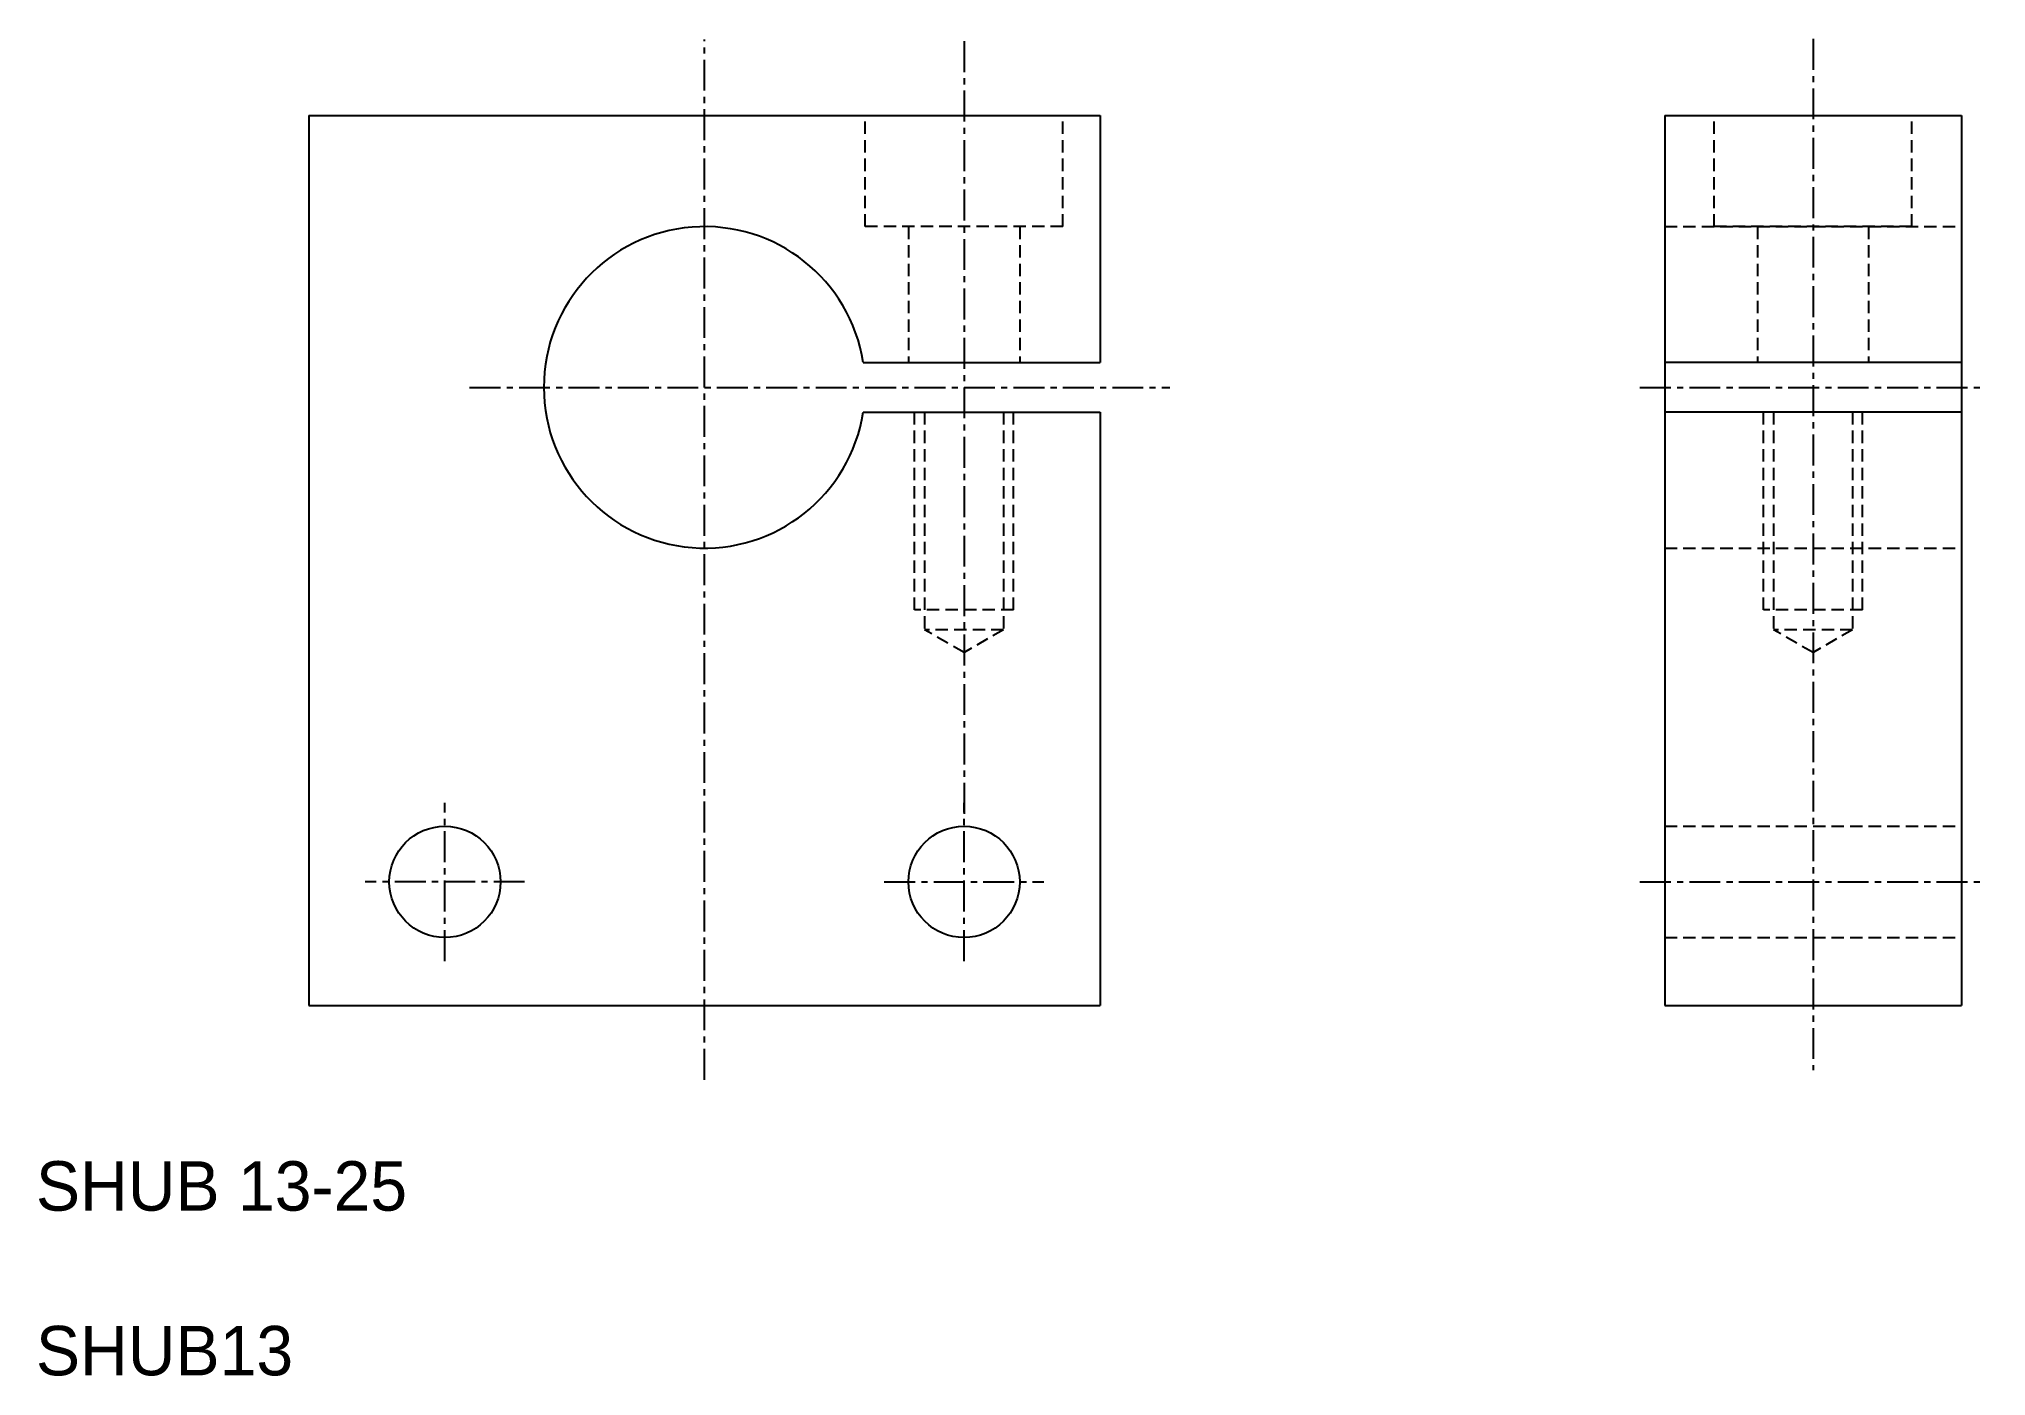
# Model space of a CAD drawing. Extents: x 21.6 to 100.4, y 48.1 to 102.1.
import ezdxf

# ---------------------------------------------------------------- set-up
doc = ezdxf.new("R2010")
doc.units = 0
doc.linetypes.add('CENTER', pattern=[2, 1.25, -0.25, 0.25, -0.25])
doc.linetypes.add('DASHED', pattern=[0.75, 0.5, -0.25])
doc.layers.get('0').update_dxf_attribs({"linetype": 'CONTINUOUS'})
doc.layers.add('CENTER', color=1, linetype='CENTER')

msp = doc.modelspace()

# ---------------------------------------------------------------- linework, layer by layer
at = {"color": 7, "linetype": 'CONTINUOUS'}
for p, q in [((32.53, 99.042), (32.53, 63.042)), ((32.53, 99.042), (64.53, 99.042)), ((64.53, 99.042), (64.53, 89.042)), ((87.374, 99.042), (87.374, 63.042)), ((87.374, 99.042), (99.374, 99.042)), ((99.374, 99.042), (99.374, 63.042)), ((54.953, 89.042), (64.53, 89.042)), ((99.374, 89.042), (87.374, 89.042)), ((54.953, 87.042), (64.53, 87.042)), ((64.53, 87.042), (64.53, 63.042)), ((99.374, 87.042), (87.374, 87.042)), ((32.53, 63.042), (64.53, 63.042)), ((87.374, 63.042), (99.374, 63.042))]:
    msp.add_line(p, q, dxfattribs=at)
at = {"color": 3, "linetype": 'DASHED'}
for p, q in [((55.03, 94.542), (55.03, 99.042)), ((63.03, 94.542), (63.03, 99.042)), ((89.374, 94.542), (89.374, 99.042)), ((97.374, 94.542), (97.374, 99.042)), ((63.03, 94.542), (55.03, 94.542)), ((56.78, 94.542), (56.78, 89.042)), ((61.28, 94.542), (61.28, 89.042)), ((87.374, 94.542), (99.374, 94.542)), ((97.374, 94.542), (89.374, 94.542)), ((91.124, 94.542), (91.124, 89.042)), ((95.624, 94.542), (95.624, 89.042)), ((57.03, 79.042), (57.03, 87.042)), ((57.43, 87.042), (57.43, 78.242)), ((60.63, 87.042), (60.63, 78.242)), ((61.03, 79.042), (61.03, 87.042)), ((91.374, 79.042), (91.374, 87.042)), ((91.774, 87.042), (91.774, 78.242)), ((94.974, 87.042), (94.974, 78.242)), ((95.374, 79.042), (95.374, 87.042)), ((87.374, 81.542), (99.374, 81.542)), ((61.03, 79.042), (57.03, 79.042)), ((95.374, 79.042), (91.374, 79.042)), ((59.03, 77.318), (57.43, 78.242)), ((60.63, 78.242), (57.43, 78.242)), ((60.63, 78.242), (59.03, 77.318)), ((93.374, 77.318), (91.774, 78.242)), ((94.974, 78.242), (91.774, 78.242)), ((94.974, 78.242), (93.374, 77.318)), ((87.374, 70.292), (99.374, 70.292)), ((87.374, 65.792), (99.374, 65.792))]:
    msp.add_line(p, q, dxfattribs=at)
at = {"color": 7, "linetype": 'CONTINUOUS'}
for centre in [(38.03, 68.042), (59.031, 68.042)]:
    msp.add_circle(centre, 2.25, dxfattribs=at)
msp.add_arc((48.53, 88.042), 6.5, 8.84988, 351.15012, dxfattribs=at)
at = {"layer": 'CENTER', "color": 1, "linetype": 'CENTER'}
for p, q in [((48.53, 60.042), (48.53, 102.113)), ((59.03, 102.042), (59.03, 70.542)), ((93.374, 102.133), (93.374, 60.43)), ((39.03, 88.042), (67.353, 88.042)), ((86.374, 88.042), (100.374, 88.042)), ((38.03, 64.842), (38.03, 71.243)), ((59.03, 64.842), (59.03, 71.243)), ((41.254, 68.042), (34.806, 68.042)), ((55.805, 68.042), (62.255, 68.042)), ((86.374, 68.042), (100.374, 68.042))]:
    msp.add_line(p, q, dxfattribs=at)

# ---------------------------------------------------------------- texts
at = {"color": 7, "linetype": 'CONTINUOUS'}
for s, p in [('SHUB 13-25', (21.485, 54.746)), ('SHUB13', (21.485, 48.086))]:
    msp.add_text(s, height=2, dxfattribs=at).set_placement(p)

doc.saveas('drawing.dxf')
